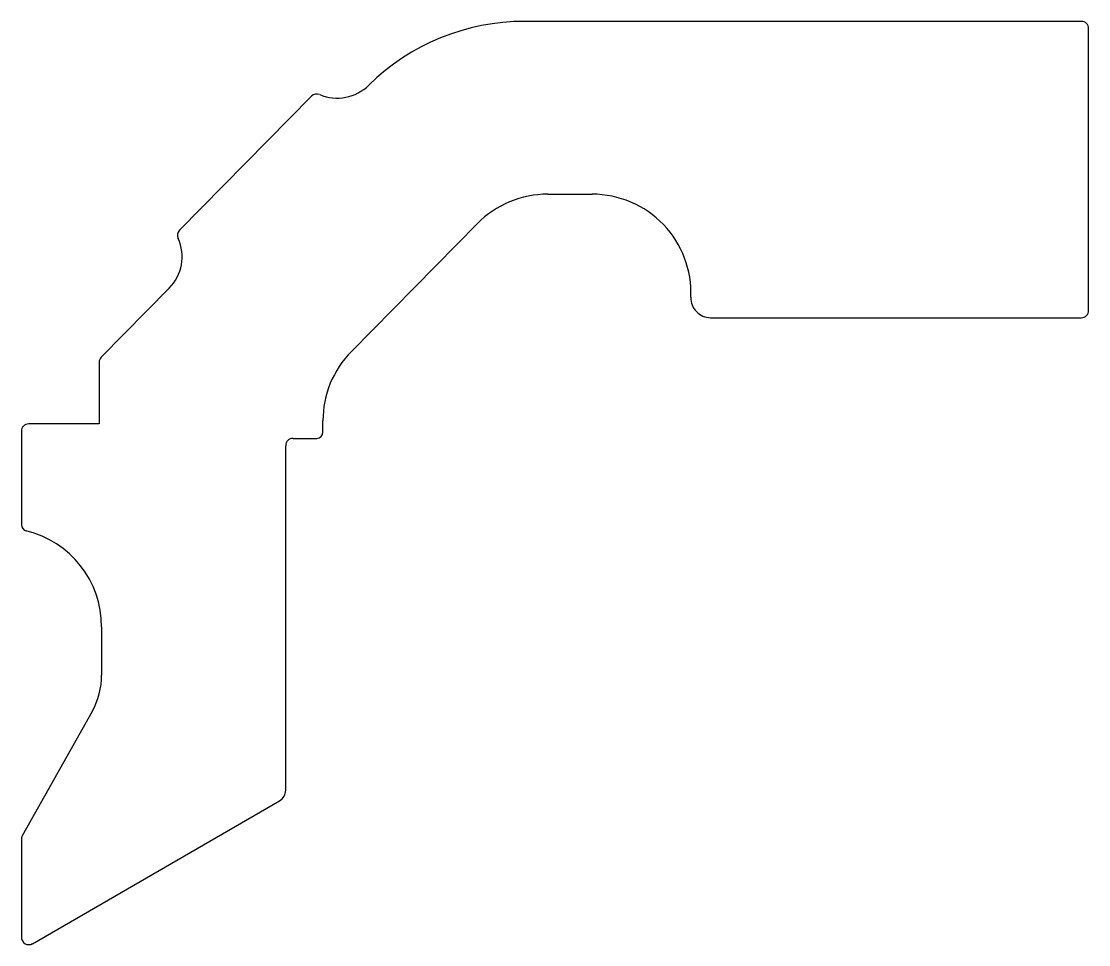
# Model space of a CAD drawing. Extents: x 2162.8 to 2206, y 1237.8 to 1275.1.
import ezdxf

# ---------------------------------------------------------------- set-up
doc = ezdxf.new("R2010")
doc.units = 0
doc.layers.get('0').update_dxf_attribs({"linetype": 'CONTINUOUS'})

msp = doc.modelspace()

# ---------------------------------------------------------------- linework, layer by layer
at = {"linetype": 'CONTINUOUS'}
for p, q in [((2205.662, 1275.149), (2183.135, 1275.149)), ((2205.962, 1263.449), (2205.962, 1274.849)), ((2174.508, 1272.114), (2169.164, 1266.692)), ((2184.069, 1268.149), (2185.866, 1268.149)), ((2176.119, 1261.781), (2181.22, 1266.957)), ((2168.75, 1264.345), (2165.998, 1261.553)), ((2190.661, 1263.149), (2205.662, 1263.149)), ((2165.912, 1261.343), (2165.912, 1258.849)), ((2165.912, 1258.849), (2163.062, 1258.849)), ((2174.968, 1258.511), (2174.968, 1258.973)), ((2162.762, 1258.549), (2162.762, 1254.76)), ((2173.762, 1258.261), (2174.718, 1258.261)), ((2173.462, 1244.017), (2173.462, 1257.961)), ((2166.012, 1250.63), (2166.012, 1248.674)), ((2165.628, 1247.206), (2162.8, 1242.166)), ((2163.212, 1237.799), (2173.212, 1243.584)), ((2162.762, 1242.019), (2162.762, 1238.059))]:
    msp.add_line(p, q, dxfattribs=at)
for centre, radius, start, end in [((2183.135, 1266.149), 9, 90, 134.5016), ((2205.662, 1274.849), 0.3, 0, 90), ((2175.539, 1273.879), 1.838, 247.5355, 314.5016), ((2174.722, 1271.903), 0.3, 67.5355, 135.4155), ((2184.069, 1264.149), 4, 90, 135.4155), ((2185.866, 1264.149), 4, 357.612, 90), ((2169.378, 1266.481), 0.3, 135.4155, 204.5517), ((2167.468, 1265.608), 1.8, 315.4155, 24.5517), ((2190.661, 1263.949), 0.8, 177.612, 270), ((2205.662, 1263.449), 0.3, 270, 360), ((2166.212, 1261.343), 0.3, 135.4155, 180), ((2178.968, 1258.973), 4, 135.4155, 180), ((2163.062, 1258.549), 0.3, 90, 180), ((2174.718, 1258.511), 0.25, 270, 360), ((2173.762, 1257.961), 0.3, 90, 180), ((2163.012, 1254.76), 0.25, 180, 256.391), ((2162.012, 1250.63), 4, 0, 76.391), ((2163.012, 1248.674), 3, 330.7056, 0), ((2172.962, 1244.017), 0.5, 300.0497, 0), ((2163.062, 1242.019), 0.3, 150.7056, 180), ((2163.062, 1238.059), 0.3, 180, 300.0497)]:
    msp.add_arc(centre, radius, start, end, dxfattribs=at)

doc.saveas('drawing.dxf')
